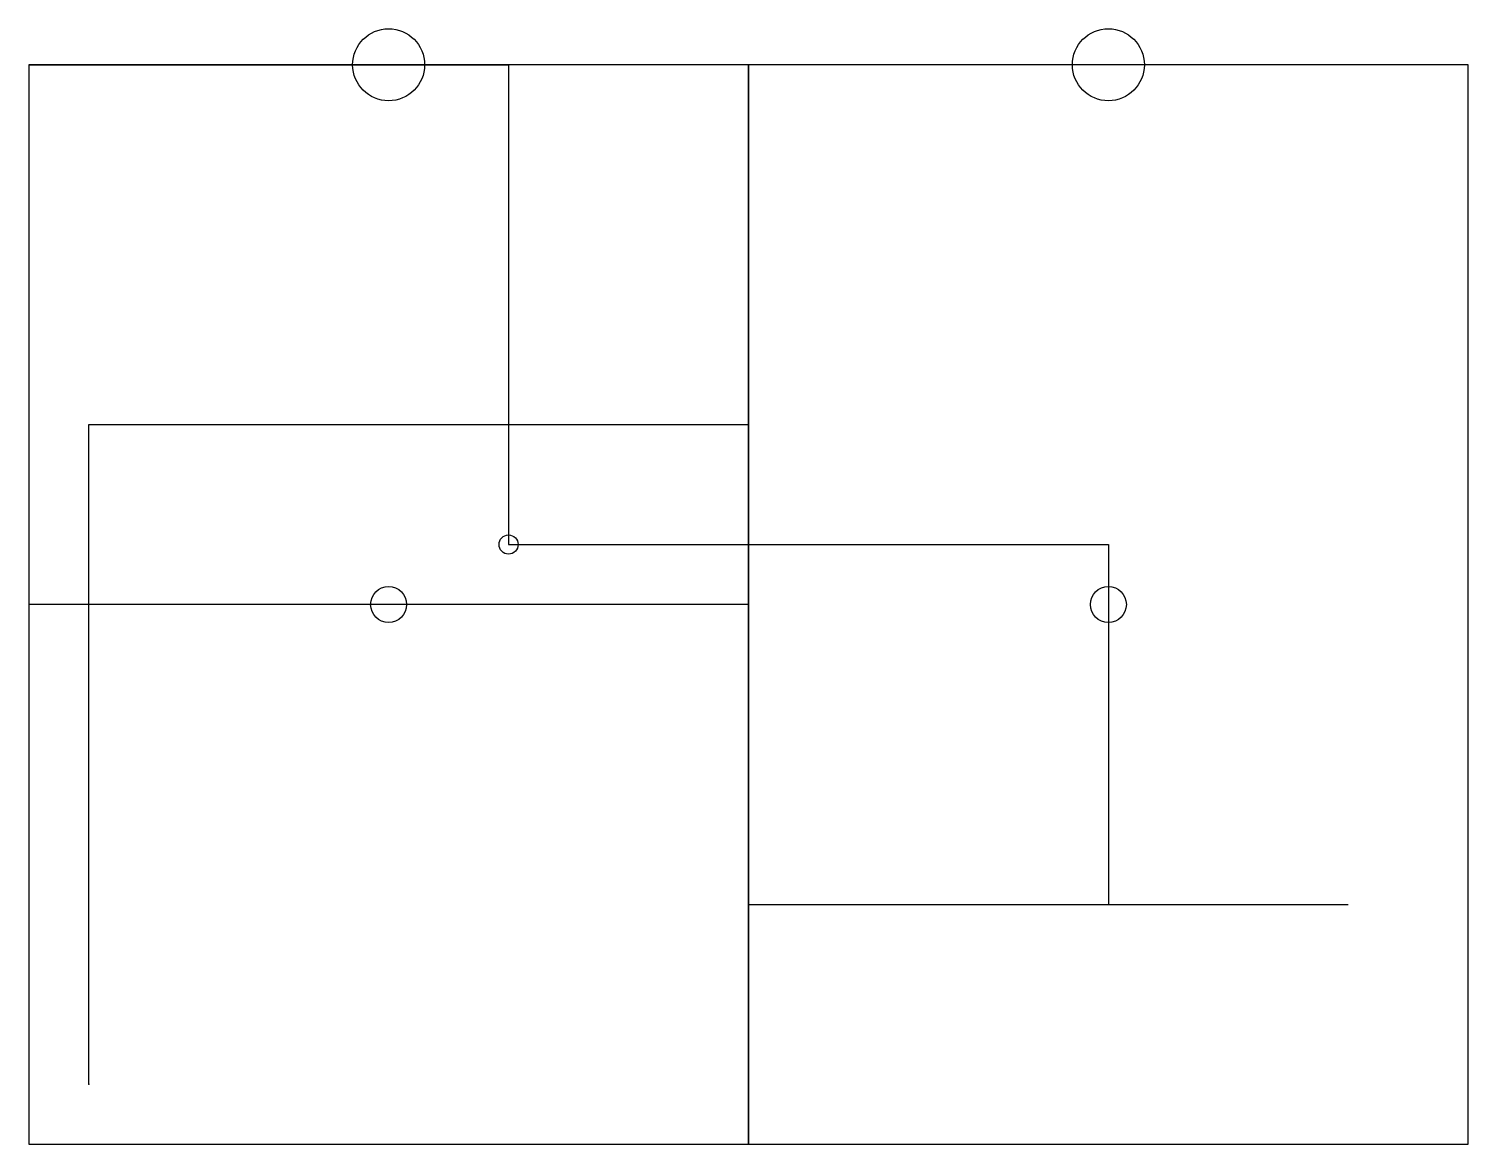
# Model space of a CAD drawing. Header units: metres. Extents: x 0 to 12, y 0 to 9.3.
import ezdxf

# ---------------------------------------------------------------- set-up
doc = ezdxf.new("R2010")
doc.units = ezdxf.units.M
for name, color, linetype in [('A-C-01', 5, 'Continuous'), ('Canal-Electrico-Piso', 30, 'Continuous'), ('CIELO DE YESO', 2, 'Continuous'), ('Coladera', 4, 'Continuous'), ('LAMPARA-PENDIENTE', 2, 'Continuous'), ('MURO-BLOCK-15CM', 7, 'Continuous'), ('Muro_Bloque_Interior', 7, 'Continuous'), ('Piso-Loseta', 3, 'Continuous'), ('PISO-VINILICO', 3, 'Continuous'), ('TUBO-HID', 140, 'Continuous'), ('VENTANA-A1', 8, 'Continuous')]:
    doc.layers.add(name, color=color, linetype=linetype)

msp = doc.modelspace()

# ---------------------------------------------------------------- linework, layer by layer
at = {"layer": 'A-C-01'}
msp.add_point((0.5, 0.5), dxfattribs=at)
at = {"layer": 'Canal-Electrico-Piso'}
msp.add_lwpolyline([(0.5, 0.5), (0.5, 6), (6, 6), (6, 2), (11, 2)], dxfattribs=at)
at = {"layer": 'CIELO DE YESO'}
msp.add_lwpolyline([(0, 0), (12, 0), (12, 9), (0, 9)], close=True, dxfattribs=at)
at = {"layer": 'Coladera'}
msp.add_circle((4, 5), 0.08, dxfattribs=at)
at = {"layer": 'LAMPARA-PENDIENTE'}
for centre in [(3, 4.5), (9, 4.5)]:
    msp.add_circle(centre, 0.15, dxfattribs=at)
at = {"layer": 'MURO-BLOCK-15CM'}
msp.add_lwpolyline([(0, 0), (12, 0), (12, 9), (0, 9)], close=True, dxfattribs=at)
at = {"layer": 'Muro_Bloque_Interior'}
msp.add_line((6, 0), (6, 9), dxfattribs=at)
at = {"layer": 'Piso-Loseta'}
msp.add_lwpolyline([(0, 0), (6, 0), (6, 4.5), (0, 4.5)], close=True, dxfattribs=at)
at = {"layer": 'PISO-VINILICO'}
msp.add_lwpolyline([(6, 0), (12, 0), (12, 9), (6, 9)], close=True, dxfattribs=at)
at = {"layer": 'REFORZADOS-ESTRURA'}
msp.add_lwpolyline([(0, 0), (12, 0), (12, 9), (0, 9)], close=True, dxfattribs=at)
at = {"layer": 'TUBO-HID'}
msp.add_lwpolyline([(0, 9), (4, 9), (4, 5), (9, 5), (9, 2)], dxfattribs=at)
at = {"layer": 'VENTANA-A1'}
for centre in [(3, 9), (9, 9)]:
    msp.add_circle(centre, 0.3, dxfattribs=at)

doc.saveas('drawing.dxf')
